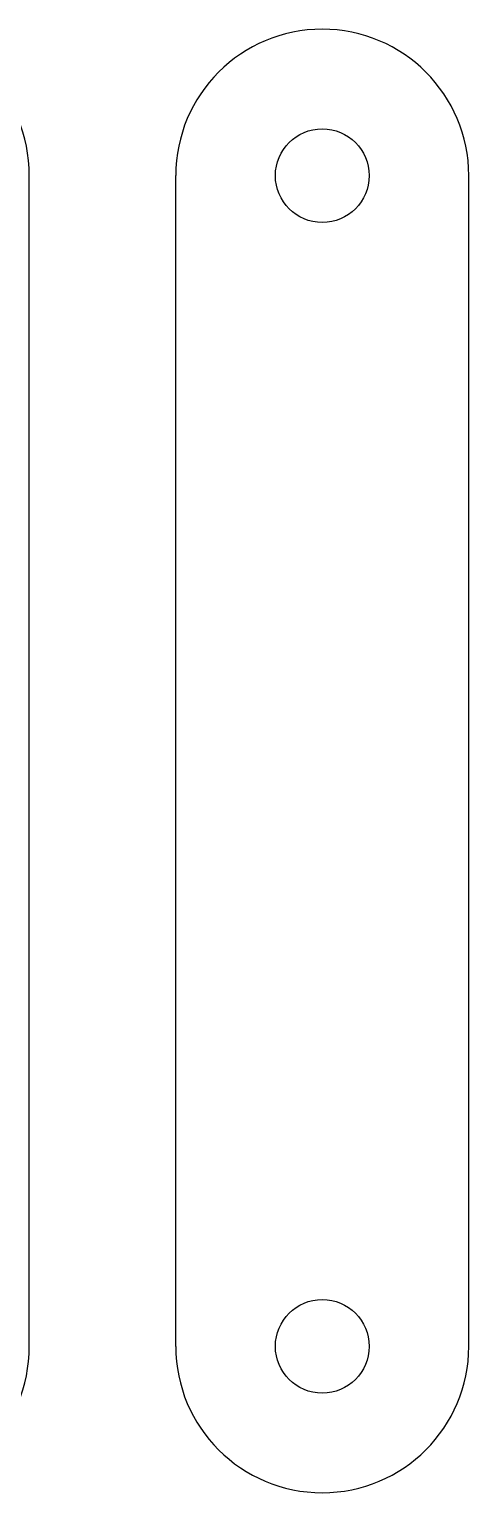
# Model space of a CAD drawing. Extents: x 0.1 to 34, y 0 to 22.
# Drawn here: x 13.541 to 14.132, y 15.904 to 17.873 of the extents above; entities that cross this region are included whole.
import ezdxf

# ---------------------------------------------------------------- set-up
doc = ezdxf.new("R2010")
doc.units = 0
doc.header["$LTSCALE"] = 0.5
doc.header["$MEASUREMENT"] = 0
doc.layers.add('VISIBLE', color=7, linetype='CONTINUOUS')

msp = doc.modelspace()

# ---------------------------------------------------------------- linework, layer by layer
at = {"layer": 'VISIBLE'}
for p, q in [((13.541, 16.1013), (13.541, 17.6761)), ((13.7378, 16.1013), (13.7378, 17.6761)), ((14.1315, 16.1013), (14.1315, 17.6761))]:
    msp.add_line(p, q, dxfattribs=at)
for centre in [(13.9347, 17.6761), (13.9347, 16.1013)]:
    msp.add_circle(centre, 0.063, dxfattribs=at)
for centre, start, end in [((13.3441, 17.6761), 0, 180), ((13.9347, 17.6761), 0, 180), ((13.3441, 16.1013), 180, 0), ((13.9347, 16.1013), 180, 0)]:
    msp.add_arc(centre, 0.1969, start, end, dxfattribs=at)

doc.saveas('drawing.dxf')
